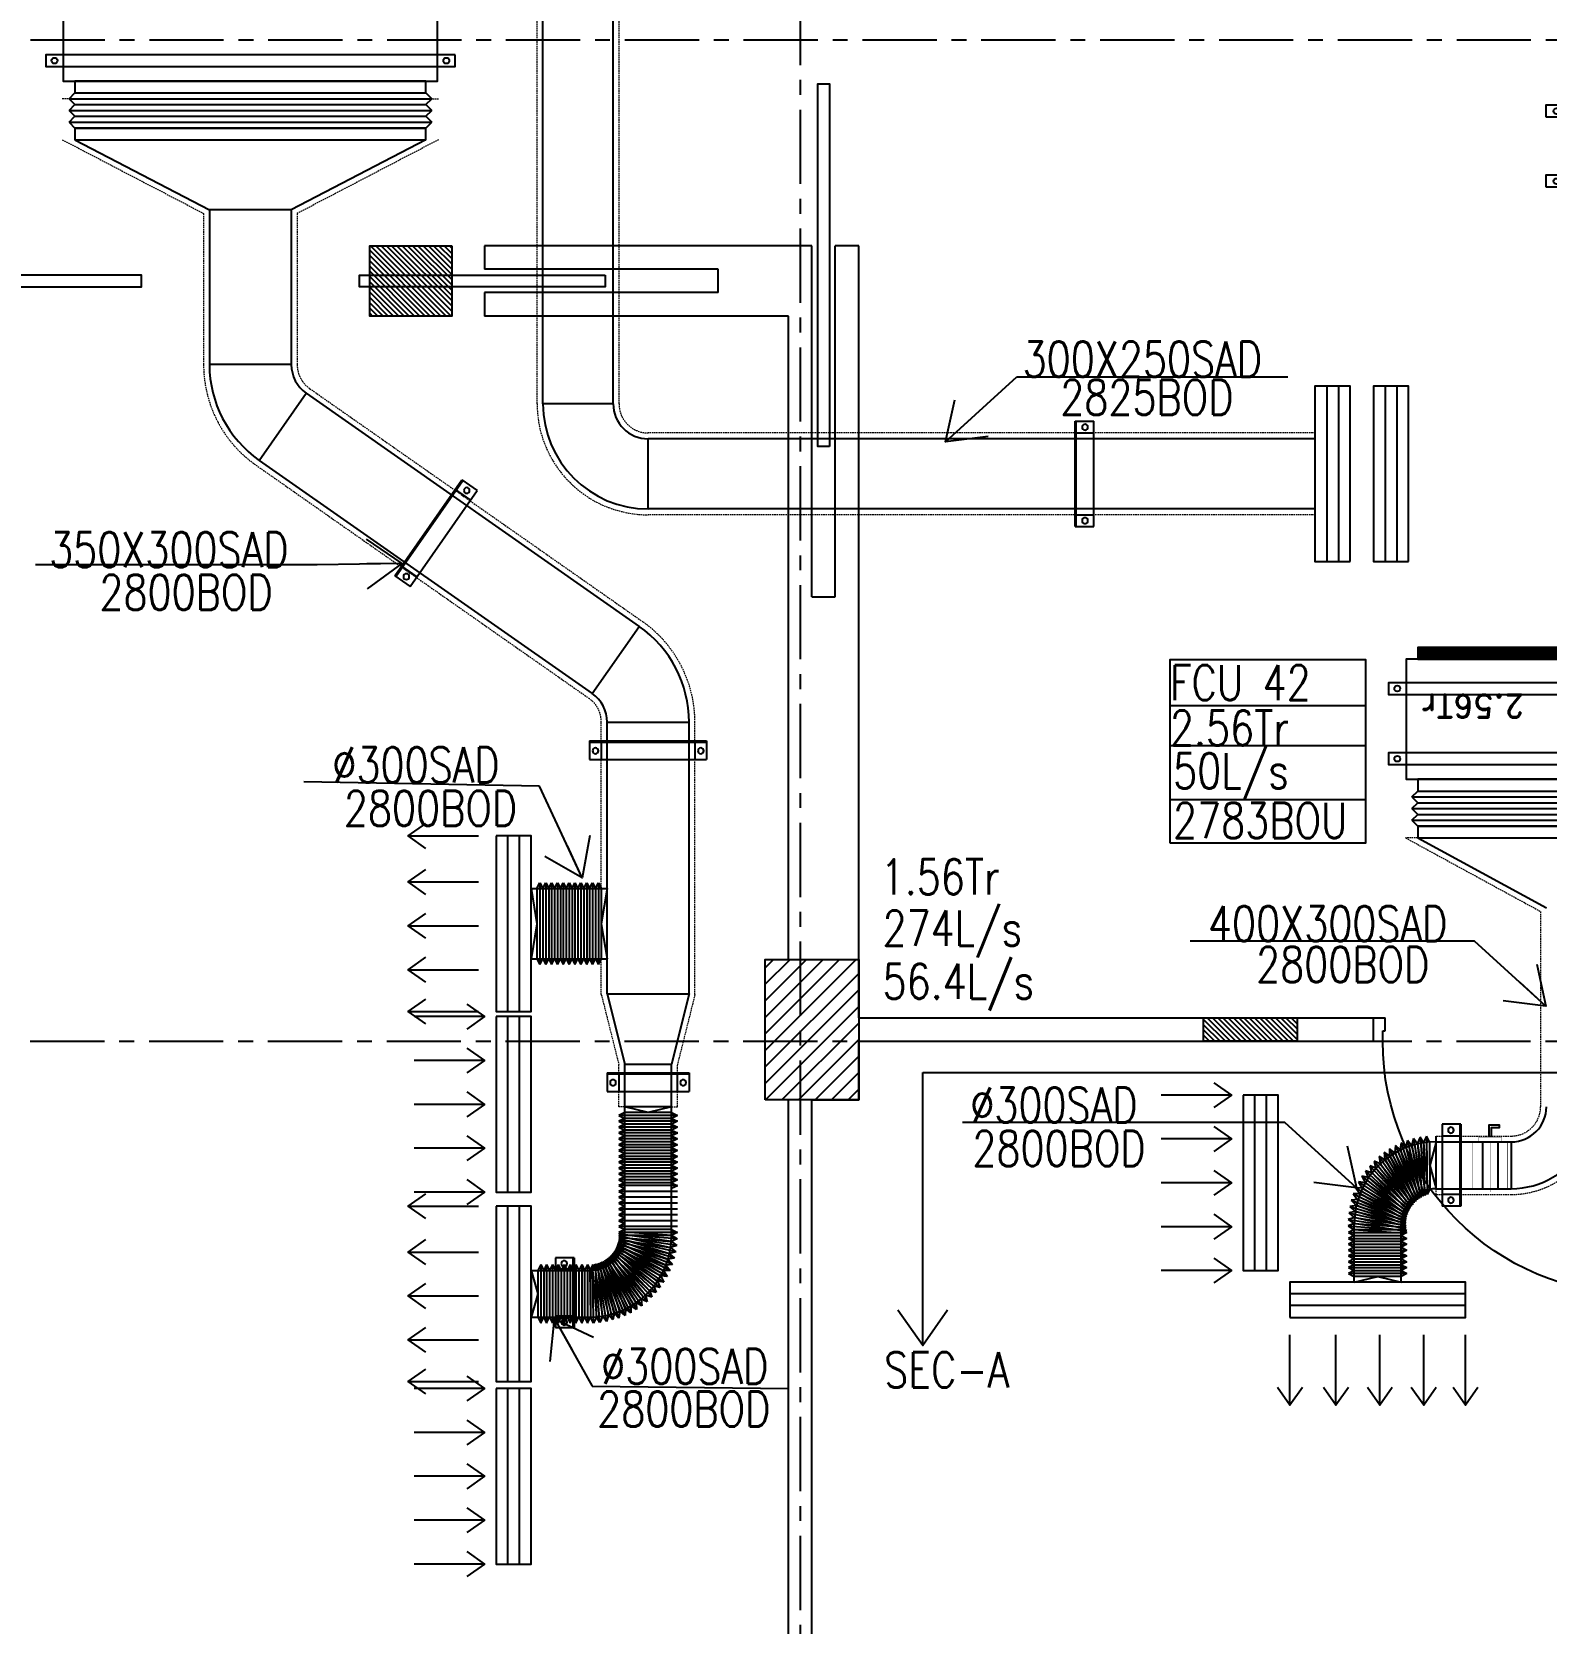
# Model space of a CAD drawing. Header units: millimetres. Extents: x -1288794 to 2153086, y -2701644 to -1428868.
# Drawn here: x 1112836 to 1119309, y -1507456 to -1500654 of the extents above; entities that cross this region are included whole.
import ezdxf

# ---------------------------------------------------------------- set-up
doc = ezdxf.new("R2010")
doc.units = ezdxf.units.MM
doc.header["$LTSCALE"] = 100
doc.linetypes.add('CENTER', pattern=[50.8, 31.75, -6.35, 6.35, -6.35])
doc.linetypes.add('HIDDEN', pattern=[9.525, 6.35, -3.175])
for name, color, linetype in [('A-DOOR', 4, 'Continuous'), ('A-GRID', 253, 'CENTER'), ('A-WALL-FULL', 8, 'Continuous'), ('AC- VD', 5, 'Continuous'), ('AC-HLTEXT', 100, 'Continuous'), ('AC-SAD', 3, 'Continuous'), ('AC-SAD TEXT', 3, 'Continuous'), ('AC-WALL OPENING', 1, 'Continuous'), ('FCU-AC', 160, 'Continuous'), ('L1-E014-C22-VAC (08-08-2010)$0$ETA-AC-DAMPER', 4, 'Continuous'), ('M-HANGER', 30, 'Continuous'), ('RETURN GRILL RIGHT', 1, 'Continuous'), ('S-COL- HACT.', 9, 'Continuous'), ('S-COL.', 8, 'Continuous'), ('SAD RIGHT', 3, 'Continuous'), ('SUPPLY GRILL RIGHT', 3, 'Continuous')]:
    doc.layers.add(name, color=color, linetype=linetype)
doc.layers.add('INSULATION', color=1, linetype='Continuous', lineweight=5)
doc.styles.add('ROMAND', font='romand')
doc.styles.add('ROMANS', font='romans.shx', dxfattribs={"width": 0.8})
doc.styles.add('SIMPLEX', font='simplex.shx', dxfattribs={"width": 0.8})
doc.dimstyles.new('100 of DIM2', dxfattribs={"dimscale": 0, "dimtxt": 200, "dimasz": 150, "dimexe": 75, "dimexo": 200, "dimgap": 75, "dimtad": 1, "dimdec": 0, "dimrnd": 5, "dimzin": 0, "dimdsep": 46, "dimtxsty": 'ROMANS', "dimblk": 'ARCHTICK', "dimcen": 100, "dimclrd": 94, "dimclre": 94, "dimclrt": 2, "dimadec": 0, "dimazin": 0, "dimtfac": 1, "dimtdec": 0, "dimtofl": 0, "dimtmove": 2, "dimatfit": 3, "dimldrblk": 'OPEN90', "dimfxl": 75, "dimtolj": 1, "dimtzin": 0, "dimarcsym": 0})

# ---------------------------------------------------------------- blocks, each defined once
blk = doc.blocks.new('D-120-R1')
for p, q in [((-80, 1180), (-40, 1180)), ((-80, 1180), (-80, 100)), ((-40, 1180), (-40, 55)), ((-1200, 100), (-1160, 100)), ((-1200, 100), (-1200, 0)), ((-1160, 100), (-1160, 55)), ((-80, 100), (0, 100)), ((0, 100), (0, 0)), ((-1160, 55), (-1150, 55)), ((-1150, 55), (-1150, 0)), ((-50, 55), (-40, 55)), ((-50, 55), (-50, 0)), ((-50, 0), (0, 0)), ((-1200, 0), (-1150, 0))]:
    blk.add_line(p, q)
at = {"linetype": 'Continuous'}
blk.add_arc((-80, 100), 1080, 90, 180, dxfattribs=at)
blk = doc.blocks.new('_ArchTick')
at = {"color": 0, "linetype": 'ByBlock', "const_width": 0.15}
blk.add_lwpolyline([(-0.5, -0.5), (0.5, 0.5)], dxfattribs=at)
blk = doc.blocks.new('grill')
at = {"layer": 'SUPPLY GRILL RIGHT'}
for p, q in [((665706.2, -1490216.7), (665656.2, -1490216.7)), ((665656.2, -1490216.7), (665656.2, -1490966.7)), ((665756.2, -1490216.7), (665706.2, -1490216.7)), ((665706.2, -1490216.7), (665706.2, -1490966.7))]:
    blk.add_line(p, q, dxfattribs=at)
blk.add_lwpolyline([(665756.2, -1490966.7), (665756.2, -1490216.7), (665606.2, -1490216.7), (665606.2, -1490966.7)], close=True, dxfattribs=at)
blk = doc.blocks.new('grillreturn')
at = {"layer": 'RETURN GRILL RIGHT'}
for p, q in [((665656.2, -1489443.6), (665656.2, -1490193.6)), ((665706.2, -1489443.6), (665706.2, -1490193.6))]:
    blk.add_line(p, q, dxfattribs=at)
blk.add_lwpolyline([(665756.2, -1490193.6), (665756.2, -1489443.6), (665606.2, -1489443.6), (665606.2, -1490193.6)], close=True, dxfattribs=at)
blk = doc.blocks.new('*U443')
at = {"layer": 'AC-SAD'}
for p, q in [((-25, 200), (-12.5, 225)), ((-12.5, -25), (-12.5, 225)), ((-12.5, 225), (0, 200)), ((-25, 0), (-25, 200)), ((0, 200), (0, 0)), ((-12.5, -25), (0, 0)), ((-25, 0), (-12.5, -25))]:
    blk.add_line(p, q, dxfattribs=at)
blk = doc.blocks.new('*U444')
at = {"layer": 'AC-SAD', "color": 0, "linetype": 'ByBlock', "lineweight": -2, "transparency": 16777216}
for p, rotation in [((981509.8, -1505649.6), 274.2562579066793), ((981508.8, -1505623.6), 269.9999999999932), ((981512.7, -1505675.4), 278.5125158133653), ((981517.5, -1505701), 282.7687737200513), ((981524.2, -1505726.1), 287.0250316267374), ((981532.7, -1505750.7), 291.2812895334234), ((981543, -1505774.5), 295.5375474401093), ((981555.1, -1505797.5), 299.7938053467954), ((981568.8, -1505819.6), 304.0500632534814), ((981584.2, -1505840.6), 308.3063211601674), ((981601.1, -1505860.4), 312.5625790668535), ((981619.3, -1505878.9), 316.8188369735395), ((981638.9, -1505895.9), 321.0750948802255), ((981659.7, -1505911.5), 325.3313527869116), ((981681.7, -1505925.5), 329.5876106935975), ((981704.6, -1505937.8), 333.8438686002835), ((981728.3, -1505948.4), 338.1001265069696), ((981752.8, -1505957.2), 342.3563844136556), ((981777.8, -1505964.1), 346.6126423203416), ((981803.3, -1505969.2), 350.8689002270277), ((981829.1, -1505972.4), 355.1251581337137), ((981855.1, -1505973.6), 359.3814160403996)]:
    blk.add_blockref('*U443', p, dxfattribs=dict(at, rotation=rotation))
blk = doc.blocks.new('*U447')
at = {"layer": 'AC-SAD'}
for p, q in [((-37.5, 25), (-50, 0)), ((-50, 0), (-50, -200)), ((-37.5, 25), (-37.5, -225)), ((-25, 0), (-37.5, 25)), ((-25, 0), (-25, -200)), ((-37.5, -225), (-50, -200)), ((-25, -200), (-37.5, -225))]:
    blk.add_line(p, q, dxfattribs=at)
blk = doc.blocks.new('*U448')
at = {"layer": 'AC-SAD', "color": 0, "linetype": 'ByBlock', "lineweight": -2, "transparency": 16777216}
for p, rotation in [((1118733.2, -1505415.4), 17.64361558633613), ((1118758.2, -1505408.4), 13.3873576796501), ((1118783.7, -1505403.3), 9.131099772963928), ((1118809.5, -1505400.2), 4.874841866277787), ((1118835.5, -1505398.9), 0.6185839595921349), ((1118619.3, -1505476.6), 38.92490511976671), ((1118640.1, -1505461), 34.66864721308058), ((1118662.1, -1505447), 30.41238930639446), ((1118684.9, -1505434.7), 26.15613139970834), ((1118708.7, -1505424.1), 21.89987349302223), ((1118564.6, -1505531.9), 51.69367883982531), ((1118581.4, -1505512.1), 47.43742093313911), ((1118599.7, -1505493.7), 43.18116302645291), ((1118523.4, -1505598), 64.46245255988349), ((1118535.5, -1505575), 60.20619465319755), ((1118549.2, -1505552.9), 55.94993674651143), ((1118504.6, -1505646.4), 72.97496837325563), ((1118513.1, -1505621.9), 68.71871046656952), ((1118493.1, -1505697.1), 81.48748418662777), ((1118490.2, -1505722.9), 85.74374209331388), ((1118497.9, -1505671.5), 77.23122627994165), ((1118489.2, -1505748.9), 90)]:
    blk.add_blockref('*U447', p, dxfattribs=dict(at, rotation=rotation))
blk = doc.blocks.new('*U368')
at = {"layer": 'L1-E014-C22-VAC (08-08-2010)$0$ETA-AC-DAMPER', "color": 5}
for p, q in [((-33, 0), (-33, 200)), ((33, 0), (33, 200))]:
    blk.add_line(p, q, dxfattribs=at)
for points, const_width in [([(0, 0), (0, 214)], 1.5), ([(-90.8, 200), (90.8, 200)], 1.82), ([(-90.8, 0), (90.8, 0)], 1.82), ([(-47.8, 0), (-47.8, -20.2), (48.2, -20.2), (48.2, 0)], 1.5)]:
    blk.add_lwpolyline(points, dxfattribs=dict(at, const_width=const_width))
at = {"layer": 'L1-E014-C22-VAC (08-08-2010)$0$ETA-AC-DAMPER', "color": 5, "const_width": 1.82}
blk.add_lwpolyline([(75, 200), (75, 0), (-75, 0), (-75, 200)], close=True, dxfattribs=at)
at = {"layer": 'L1-E014-C22-VAC (08-08-2010)$0$ETA-AC-DAMPER', "color": 5}
blk.add_lwpolyline([(5.7, -20.2), (5.7, -61.7), (40.1, -61.7), (40.1, -71.6), (-5.7, -71.6), (-5.7, -20.2)], dxfattribs=at)
blk = doc.blocks.new('fcu-1    1.5 tr')
h = blk.add_hatch()
h.set_pattern_fill('NET', color=3)
h.paths.add_polyline_path([(78733.2, -1589178.7), (77733.2, -1589178.7), (77733.2, -1589228.7), (78733.2, -1589228.7)])
at = {"color": 3}
blk.add_lwpolyline([(77733.2, -1589228.7), (78733.2, -1589228.7), (78733.2, -1589178.7), (77733.2, -1589178.7)], close=True, dxfattribs=at)
at = {"layer": 'FCU-AC', "color": 1}
for p, q in [((78733.2, -1588415.7), (77733.2, -1588415.7)), ((77733.2, -1588415.7), (77733.2, -1588465.7)), ((78733.2, -1588465.7), (78733.2, -1588415.7)), ((77733.2, -1588465.7), (78733.2, -1588465.7)), ((78733.2, -1588615.7), (77733.2, -1588615.7)), ((77733.2, -1588615.7), (77733.2, -1588665.7)), ((77733.2, -1588665.7), (78733.2, -1588665.7)), ((78733.2, -1588665.7), (78733.2, -1588615.7))]:
    blk.add_line(p, q, dxfattribs=at)
at = {"layer": 'FCU-AC', "color": 5}
for p, q in [((77733.2, -1588465.7), (77708.2, -1588490.7)), ((78758.2, -1588490.7), (77708.2, -1588490.7)), ((77733.2, -1588515.7), (77708.2, -1588490.7)), ((77733.2, -1588515.7), (77708.2, -1588540.7)), ((78733.2, -1588515.7), (77733.2, -1588515.7)), ((78758.2, -1588490.7), (78733.2, -1588465.7)), ((78758.2, -1588490.7), (78733.2, -1588515.7)), ((78758.2, -1588540.7), (78733.2, -1588515.7)), ((78758.2, -1588540.7), (77708.2, -1588540.7)), ((77733.2, -1588565.7), (77708.2, -1588540.7)), ((77733.2, -1588565.7), (77708.2, -1588590.7)), ((78758.2, -1588590.7), (77708.2, -1588590.7)), ((77733.2, -1588615.7), (77708.2, -1588590.7)), ((78733.2, -1588565.7), (77733.2, -1588565.7)), ((78758.2, -1588540.7), (78733.2, -1588565.7)), ((78758.2, -1588590.7), (78733.2, -1588565.7)), ((78758.2, -1588590.7), (78733.2, -1588615.7))]:
    blk.add_line(p, q, dxfattribs=at)
at = {"layer": 'FCU-AC'}
for p, q in [((78733.2, -1588465.7), (77733.2, -1588465.7)), ((78788.2, -1588665.7), (77678.2, -1588665.7)), ((77678.2, -1588665.7), (77678.2, -1589178.7)), ((78788.2, -1589178.7), (78788.2, -1588665.7)), ((77678.2, -1589178.7), (78788.2, -1589178.7))]:
    blk.add_line(p, q, dxfattribs=at)
at = {"layer": 'FCU-AC', "color": 2}
for p, q in [((78733.2, -1588515.7), (77733.2, -1588515.7)), ((78733.2, -1588565.7), (77733.2, -1588565.7))]:
    blk.add_line(p, q, dxfattribs=at)
at = {"layer": 'FCU-AC', "color": 6}
for points in [[(77583.2, -1588778.7), (78883.2, -1588778.7), (78883.2, -1588728.7), (77583.2, -1588728.7)], [(77583.2, -1589078.7), (78883.2, -1589078.7), (78883.2, -1589028.7), (77583.2, -1589028.7)]]:
    blk.add_lwpolyline(points, close=True, dxfattribs=at)
for centre in [(77629.1, -1588754.6), (78837.3, -1588754.6), (77629.1, -1589054.6), (78837.3, -1589054.6)]:
    blk.add_circle(centre, 12.5, dxfattribs=at)
blk = doc.blocks.new('fcu 2.5 tr')
h = blk.add_hatch()
h.set_pattern_fill('NET', color=3)
h.paths.add_polyline_path([(83171.5, -1587743.1), (81671.5, -1587743.1), (81671.5, -1587793.1), (83171.5, -1587793.1)])
at = {"layer": 'FCU-AC'}
for p, q in [((81671.5, -1587030.1), (81646.5, -1587055.1)), ((83171.5, -1587030.1), (81671.5, -1587030.1)), ((83196.5, -1587055.1), (83171.5, -1587030.1)), ((83196.5, -1587055.1), (81646.5, -1587055.1)), ((81671.5, -1587080.1), (81646.5, -1587055.1)), ((81671.5, -1587080.1), (81646.5, -1587105.1)), ((83196.5, -1587105.1), (81646.5, -1587105.1)), ((81671.5, -1587130.1), (81646.5, -1587105.1)), ((83171.5, -1587080.1), (81671.5, -1587080.1)), ((83171.5, -1587080.1), (81671.5, -1587080.1)), ((83196.5, -1587055.1), (83171.5, -1587080.1)), ((83196.5, -1587105.1), (83171.5, -1587080.1)), ((83196.5, -1587105.1), (83171.5, -1587130.1)), ((81671.5, -1587130.1), (81646.5, -1587155.1)), ((83196.5, -1587155.1), (81646.5, -1587155.1)), ((81671.5, -1587180.1), (81646.5, -1587155.1)), ((83171.5, -1587130.1), (81671.5, -1587130.1)), ((83171.5, -1587130.1), (81671.5, -1587130.1)), ((83196.5, -1587155.1), (83171.5, -1587130.1)), ((83196.5, -1587155.1), (83171.5, -1587180.1))]:
    blk.add_line(p, q, dxfattribs=at)
at = {"layer": 'FCU-AC', "color": 1}
for p, q in [((83171.5, -1586980.1), (81671.5, -1586980.1)), ((81671.5, -1586980.1), (81671.5, -1587030.1)), ((81671.5, -1587030.1), (83171.5, -1587030.1)), ((83171.5, -1587030.1), (83171.5, -1586980.1)), ((83171.5, -1587180.1), (81671.5, -1587180.1)), ((81671.5, -1587180.1), (81671.5, -1587230.1)), ((81671.5, -1587230.1), (83171.5, -1587230.1)), ((83171.5, -1587230.1), (83171.5, -1587180.1))]:
    blk.add_line(p, q, dxfattribs=at)
at = {"layer": 'FCU-AC'}
blk.add_lwpolyline([(81621.5, -1587743.1), (83221.5, -1587743.1), (83221.5, -1587230.1), (81621.5, -1587230.1)], close=True, dxfattribs=at)
at = {"layer": 'FCU-AC', "color": 6}
for points in [[(81546.5, -1587343.1), (83296.5, -1587343.1), (83296.5, -1587293.1), (81546.5, -1587293.1)], [(81546.5, -1587643.1), (83296.5, -1587643.1), (83296.5, -1587593.1), (81546.5, -1587593.1)]]:
    blk.add_lwpolyline(points, close=True, dxfattribs=at)
at = {"layer": 'FCU-AC', "color": 3}
blk.add_lwpolyline([(81671.5, -1587793.1), (83171.5, -1587793.1), (83171.5, -1587743.1), (81671.5, -1587743.1)], close=True, dxfattribs=at)
at = {"layer": 'FCU-AC', "color": 6}
for centre in [(81584, -1587318.1), (83259, -1587318.1), (81584, -1587618.1), (83259, -1587618.1)]:
    blk.add_circle(centre, 12.5, dxfattribs=at)
blk = doc.blocks.new('*U435')
at = {"linetype": 'Continuous'}
for p, q in [((-37.5, -182.2), (-37.5, 267.8)), ((42.5, 267.8), (-37.5, 267.8)), ((42.5, 217.8), (-37.5, 217.8)), ((37.5, -182.2), (37.5, 267.8)), ((42.5, -182.2), (42.5, 267.8)), ((42.5, -132.2), (-37.5, -132.2)), ((42.5, -182.2), (-37.5, -182.2))]:
    blk.add_line(p, q, dxfattribs=at)
for centre in [(0, 242.8), (0, -157.2)]:
    blk.add_circle(centre, 12.5, dxfattribs=at)
blk = doc.blocks.new('*U430')
at = {"linetype": 'Continuous'}
for p, q in [((-37.5, -226.1), (-37.5, 273.9)), ((42.5, 273.9), (-37.5, 273.9)), ((37.5, -226.1), (37.5, 273.9)), ((42.5, -226.1), (42.5, 273.9)), ((42.5, 223.9), (-37.5, 223.9)), ((42.5, -176.1), (-37.5, -176.1)), ((42.5, -226.1), (-37.5, -226.1))]:
    blk.add_line(p, q, dxfattribs=at)
for centre in [(0, 248.9), (0, -201.1)]:
    blk.add_circle(centre, 12.5, dxfattribs=at)
blk = doc.blocks.new('*U431')
at = {"linetype": 'Continuous'}
for p, q in [((-37.5, -222.9), (-37.5, 277.1)), ((42.5, 277.1), (-37.5, 277.1)), ((37.5, -222.9), (37.5, 277.1)), ((42.5, -222.9), (42.5, 277.1)), ((42.5, 227.1), (-37.5, 227.1)), ((42.5, -172.9), (-37.5, -172.9)), ((42.5, -222.9), (-37.5, -222.9))]:
    blk.add_line(p, q, dxfattribs=at)
for centre in [(0, 252.1), (0, -197.9)]:
    blk.add_circle(centre, 12.5, dxfattribs=at)
blk = doc.blocks.new('*U432')
at = {"linetype": 'Continuous'}
for p, q in [((-37.5, -144.4), (-37.5, 205.6)), ((42.5, 205.6), (-37.5, 205.6)), ((37.5, -144.4), (37.5, 205.6)), ((42.5, -144.4), (42.5, 205.6)), ((42.5, 155.6), (-37.5, 155.6)), ((42.5, -94.4), (-37.5, -94.4)), ((42.5, -144.4), (-37.5, -144.4))]:
    blk.add_line(p, q, dxfattribs=at)
for centre in [(0, 180.6), (0, -119.4)]:
    blk.add_circle(centre, 12.5, dxfattribs=at)
blk = doc.blocks.new('*U433')
at = {"linetype": 'Continuous'}
for p, q in [((-37.5, -125.7), (-37.5, 174.3)), ((42.5, 174.3), (-37.5, 174.3)), ((37.5, -125.7), (37.5, 174.3)), ((42.5, -125.7), (42.5, 174.3)), ((42.5, 124.3), (-37.5, 124.3)), ((42.5, -75.7), (-37.5, -75.7)), ((42.5, -125.7), (-37.5, -125.7))]:
    blk.add_line(p, q, dxfattribs=at)
for centre in [(0, 149.3), (0, -100.7)]:
    blk.add_circle(centre, 12.5, dxfattribs=at)
blk = doc.blocks.new('*U434')
at = {"linetype": 'Continuous'}
for p, q in [((-37.5, -150.3), (-37.5, 199.3)), ((42.5, 199.3), (-37.5, 199.3)), ((42.5, 149.3), (-37.5, 149.3)), ((37.5, -150.3), (37.5, 199.3)), ((42.5, -150.3), (42.5, 199.3)), ((42.5, -100.3), (-37.5, -100.3)), ((42.5, -150.3), (-37.5, -150.3))]:
    blk.add_line(p, q, dxfattribs=at)
for centre in [(0, 174.3), (0, -125.3)]:
    blk.add_circle(centre, 12.5, dxfattribs=at)
blk = doc.blocks.new('SUPPLY GRILL RIGHT')
at = {"layer": 'SUPPLY GRILL RIGHT'}
for p, q in [((375, 25), (-375, 25)), ((375, -25), (375, 25)), ((375, -25), (-375, -25)), ((375, -75), (375, -25))]:
    blk.add_line(p, q, dxfattribs=at)
blk.add_lwpolyline([(-375, -75), (375, -75), (375, 75), (-375, 75)], close=True, dxfattribs=at)
for points in [[(-375, -450), (-375, -150)], [(-178.5, -450), (-178.5, -150)], [(9, -450), (9, -150)], [(196.5, -450), (196.5, -150)], [(375, -450), (375, -150)]]:
    blk.add_leader(points, dimstyle='100 of DIM2', override={"dimscale": 1, "dimasz": 75, "dimtad": 0, "dimclrd": 0, "dimfxl": 0.2}, dxfattribs=at)
blk = doc.blocks.new('RETURN GRILL RIGHT')
at = {"layer": 'RETURN GRILL RIGHT'}
for p, q in [((375, 25), (-375, 25)), ((375, -25), (-375, -25))]:
    blk.add_line(p, q, dxfattribs=at)
blk.add_lwpolyline([(-375, -75), (375, -75), (375, 75), (-375, 75)], close=True, dxfattribs=at)
for points in [[(-375, -125), (-375, -425)], [(-187.5, -125), (-187.5, -425)], [(0, -125), (0, -425)], [(187.5, -125), (187.5, -425)], [(375, -125), (375, -425)]]:
    blk.add_leader(points, dimstyle='100 of DIM2', override={"dimscale": 1, "dimasz": 75, "dimtad": 0, "dimclrd": 0, "dimfxl": 0.2}, dxfattribs=at)

msp = doc.modelspace()

# ---------------------------------------------------------------- hatches: boundary and pattern name
at = {"layer": 'AC-WALL OPENING', "linetype": 'ByBlock'}
h = msp.add_hatch(dxfattribs=at)
h.set_pattern_fill('ANSI31', color=256, scale=5, angle=-90, style=0)
h.set_pattern_definition([(315, (2706250.993, -1439753.635), (11.22532015, 11.22532015), [])])
h.paths.add_polyline_path([(1114281, -1501568.6), (1114281, -1501868.6), (1114631, -1501868.6), (1114631, -1501568.6)])
h = msp.add_hatch(dxfattribs=at)
h.set_pattern_fill('ANSI31', color=256, scale=5, angle=-90, style=0)
h.set_pattern_definition([(315, (2709544.742, -1442928.635), (11.22532015, 11.22532015), [])])
h.paths.add_polyline_path([(1117844.7, -1504868.6), (1117844.7, -1504968.6), (1118244.7, -1504968.6), (1118244.7, -1504868.6)])
at = {"layer": 'S-COL- HACT.', "linetype": 'Continuous', "ltscale": 3}
h = msp.add_hatch(dxfattribs=at)
h.set_pattern_fill('ANSI31', color=256, scale=400, style=0)
h.set_pattern_definition([(45, (2220225.743, -1109556.65), (-35.355339, 35.355339), [])])
h.paths.add_polyline_path([(1115970.6, -1505218.6), (1115970.6, -1504618.6), (1116370.6, -1504618.6), (1116370.6, -1505218.6)])

# ---------------------------------------------------------------- linework, layer by layer
at = {"layer": 'A-DOOR', "ltscale": 3}
for points in [[(1116245.6, -1502426.2), (1116195.6, -1502426.2), (1116195.6, -1500876.2), (1116245.6, -1500876.2), (1116245.6, -1502426.2)], [(1112254.6, -1501693.6), (1112254.6, -1501743.6), (1113304.6, -1501743.6), (1113304.6, -1501693.6), (1112254.6, -1501693.6)], [(1115286.6, -1501693.6), (1115286.6, -1501743.6), (1114236.6, -1501743.6), (1114236.6, -1501693.6), (1115286.6, -1501693.6)]]:
    msp.add_lwpolyline(points, dxfattribs=at)
at = {"layer": 'A-GRID', "ltscale": 0.1}
for p, q in [((1116120.6, -1466442.6), (1116120.6, -1514577)), ((1086414.8, -1500687.6), (1129954.4, -1500687.6)), ((1086413.3, -1504968.6), (1129952.9, -1504968.6))]:
    msp.add_line(p, q, dxfattribs=at)
at = {"layer": 'A-WALL-FULL', "ltscale": 3}
for p, q in [((1116070.6, -1501568.6), (1114770.6, -1501568.6)), ((1114770.6, -1501568.6), (1114770.6, -1501668.6)), ((1116170.6, -1501568.6), (1116070.6, -1501568.6)), ((1116170.6, -1503068.6), (1116170.6, -1501568.6)), ((1116270.6, -1503068.6), (1116270.6, -1501568.6)), ((1116370.6, -1501568.6), (1116270.6, -1501568.6)), ((1116370.6, -1504868.6), (1116370.6, -1501568.6)), ((1115770.6, -1501668.6), (1114770.6, -1501668.6)), ((1115770.6, -1501768.6), (1115770.6, -1501668.6)), ((1115770.6, -1501768.6), (1114770.6, -1501768.6)), ((1114770.6, -1501768.6), (1114770.6, -1501868.6)), ((1116070.6, -1501868.6), (1114770.6, -1501868.6)), ((1116070.6, -1504618.6), (1116070.6, -1501868.6)), ((1116170.6, -1503068.6), (1116270.6, -1503068.6)), ((1116370.6, -1504868.6), (1118570.6, -1504868.6)), ((1118570.6, -1504968.6), (1118570.6, -1504868.6)), ((1116370.6, -1504968.6), (1118570.6, -1504968.6)), ((1116070.6, -1508768.6), (1116070.6, -1505218.6)), ((1116170.6, -1508768.6), (1116170.6, -1505218.6))]:
    msp.add_line(p, q, dxfattribs=at)
at = {"layer": 'A-WALL-FULL', "linetype": 'Continuous', "ltscale": 3}
for p, q in [((1115970.6, -1505218.6), (1115970.6, -1504618.6)), ((1115970.6, -1504618.6), (1116070.6, -1504618.6)), ((1116370.6, -1505218.6), (1116370.6, -1504968.6)), ((1116070.6, -1505218.6), (1115970.6, -1505218.6)), ((1116170.6, -1505218.6), (1116370.6, -1505218.6))]:
    msp.add_line(p, q, dxfattribs=at)
at = {"layer": 'AC-SAD'}
for p, q in [((1115321.2, -1502243.4), (1115321.2, -1498708.4)), ((1115021.2, -1502243.4), (1115021.2, -1498858.4)), ((1113020.6, -1501115), (1113595.6, -1501415)), ((1113020.6, -1501115), (1114520.6, -1501115)), ((1114520.6, -1501115), (1113945.6, -1501415)), ((1113595.6, -1501415), (1113595.6, -1502076)), ((1113945.6, -1501415), (1113595.6, -1501415)), ((1113945.6, -1501415), (1113945.6, -1502076)), ((1113945.6, -1502076), (1113595.6, -1502076)), ((1113808.8, -1502485.5), (1114009.5, -1502198.8)), ((1114009.5, -1502198.8), (1115432.3, -1503195.1)), ((1115321.2, -1502243.4), (1115021.2, -1502243.4)), ((1118321.2, -1502393.4), (1115471.2, -1502393.4)), ((1115471.2, -1502693.4), (1115471.2, -1502393.4)), ((1113808.8, -1502485.5), (1115231.6, -1503481.8)), ((1118321.2, -1502693.4), (1115471.2, -1502693.4)), ((1115231.6, -1503481.8), (1115432.3, -1503195.1)), ((1115295.6, -1504766.3), (1115295.6, -1503604.7)), ((1115295.6, -1503604.7), (1115645.6, -1503604.7)), ((1115645.6, -1504766.3), (1115645.6, -1503604.7)), ((1118760.2, -1504099.1), (1120260.2, -1504099.1)), ((1118760.2, -1504099.1), (1119310.2, -1504399.1)), ((1114970.6, -1504316.3), (1115295.6, -1504316.3)), ((1114970.6, -1504316.3), (1114995.6, -1504466.3)), ((1114995.6, -1504316.3), (1115008.1, -1504291.3)), ((1114995.6, -1504316.3), (1114995.6, -1504616.3)), ((1115008.1, -1504291.3), (1115008.1, -1504641.3)), ((1115008.1, -1504291.3), (1115020.6, -1504316.3)), ((1115020.6, -1504316.3), (1115033.1, -1504291.3)), ((1115020.6, -1504316.3), (1115020.6, -1504616.3)), ((1115033.1, -1504291.3), (1115033.1, -1504641.3)), ((1115033.1, -1504291.3), (1115045.6, -1504316.3)), ((1115045.6, -1504316.3), (1115058.1, -1504291.3)), ((1115045.6, -1504316.3), (1115045.6, -1504616.3)), ((1115058.1, -1504291.3), (1115058.1, -1504641.3)), ((1115058.1, -1504291.3), (1115070.6, -1504316.3)), ((1115070.6, -1504316.3), (1115083.1, -1504291.3)), ((1115070.6, -1504316.3), (1115070.6, -1504616.3)), ((1115083.1, -1504291.3), (1115083.1, -1504641.3)), ((1115083.1, -1504291.3), (1115095.6, -1504316.3)), ((1115095.6, -1504316.3), (1115108.1, -1504291.3)), ((1115095.6, -1504316.3), (1115095.6, -1504616.3)), ((1115108.1, -1504291.3), (1115108.1, -1504641.3)), ((1115108.1, -1504291.3), (1115120.6, -1504316.3)), ((1115120.6, -1504316.3), (1115133.1, -1504291.3)), ((1115120.6, -1504316.3), (1115120.6, -1504616.3)), ((1115133.1, -1504291.3), (1115133.1, -1504641.3)), ((1115133.1, -1504291.3), (1115145.6, -1504316.3)), ((1115145.6, -1504316.3), (1115158.1, -1504291.3)), ((1115145.6, -1504316.3), (1115145.6, -1504616.3)), ((1115158.1, -1504291.3), (1115158.1, -1504641.3)), ((1115158.1, -1504291.3), (1115170.6, -1504316.3)), ((1115170.6, -1504316.3), (1115183.1, -1504291.3)), ((1115170.6, -1504316.3), (1115170.6, -1504616.3)), ((1115183.1, -1504291.3), (1115183.1, -1504641.3)), ((1115183.1, -1504291.3), (1115195.6, -1504316.3)), ((1115195.6, -1504316.3), (1115208.1, -1504291.3)), ((1115195.6, -1504316.3), (1115195.6, -1504616.3)), ((1115208.1, -1504291.3), (1115208.1, -1504641.3)), ((1115208.1, -1504291.3), (1115220.6, -1504316.3)), ((1115220.6, -1504316.3), (1115233.1, -1504291.3)), ((1115220.6, -1504316.3), (1115220.6, -1504616.3)), ((1115233.1, -1504291.3), (1115233.1, -1504641.3)), ((1115233.1, -1504291.3), (1115245.6, -1504316.3)), ((1115245.6, -1504316.3), (1115258.1, -1504291.3)), ((1115245.6, -1504316.3), (1115245.6, -1504616.3)), ((1115258.1, -1504291.3), (1115258.1, -1504641.3)), ((1115258.1, -1504291.3), (1115270.6, -1504316.3)), ((1115295.6, -1504316.3), (1115270.6, -1504466.3)), ((1115270.6, -1504316.3), (1115270.6, -1504616.3)), ((1114995.6, -1504466.3), (1114970.6, -1504616.3)), ((1115270.6, -1504466.3), (1115295.6, -1504616.3)), ((1114970.6, -1504616.3), (1115295.6, -1504616.3)), ((1114995.6, -1504616.3), (1115008.1, -1504641.3)), ((1115008.1, -1504641.3), (1115020.6, -1504616.3)), ((1115020.6, -1504616.3), (1115033.1, -1504641.3)), ((1115033.1, -1504641.3), (1115045.6, -1504616.3)), ((1115045.6, -1504616.3), (1115058.1, -1504641.3)), ((1115058.1, -1504641.3), (1115070.6, -1504616.3)), ((1115070.6, -1504616.3), (1115083.1, -1504641.3)), ((1115083.1, -1504641.3), (1115095.6, -1504616.3)), ((1115095.6, -1504616.3), (1115108.1, -1504641.3)), ((1115108.1, -1504641.3), (1115120.6, -1504616.3)), ((1115120.6, -1504616.3), (1115133.1, -1504641.3)), ((1115133.1, -1504641.3), (1115145.6, -1504616.3)), ((1115145.6, -1504616.3), (1115158.1, -1504641.3)), ((1115158.1, -1504641.3), (1115170.6, -1504616.3)), ((1115170.6, -1504616.3), (1115183.1, -1504641.3)), ((1115183.1, -1504641.3), (1115195.6, -1504616.3)), ((1115195.6, -1504616.3), (1115208.1, -1504641.3)), ((1115208.1, -1504641.3), (1115220.6, -1504616.3)), ((1115220.6, -1504616.3), (1115233.1, -1504641.3)), ((1115233.1, -1504641.3), (1115245.6, -1504616.3)), ((1115245.6, -1504616.3), (1115258.1, -1504641.3)), ((1115258.1, -1504641.3), (1115270.6, -1504616.3)), ((1115295.6, -1504766.3), (1115645.6, -1504766.3)), ((1115295.6, -1504766.3), (1115370.6, -1505066.3)), ((1115645.6, -1504766.3), (1115570.6, -1505066.3)), ((1115370.6, -1505798.4), (1115370.6, -1505066.3)), ((1115370.6, -1505066.3), (1115570.6, -1505066.3)), ((1115570.6, -1505810.1), (1115570.6, -1505066.3)), ((1116644.4, -1505101.8), (1123352.4, -1505101.8)), ((1115570.6, -1505248.4), (1115370.6, -1505248.4)), ((1115470.6, -1505273.4), (1115370.6, -1505248.4)), ((1115570.6, -1505248.4), (1115470.6, -1505273.4)), ((1115370.6, -1505273.4), (1115345.6, -1505285.9)), ((1115595.6, -1505285.9), (1115345.6, -1505285.9)), ((1115345.6, -1505285.9), (1115370.6, -1505298.4)), ((1115370.6, -1505298.4), (1115345.6, -1505310.9)), ((1115595.6, -1505310.9), (1115345.6, -1505310.9)), ((1115345.6, -1505310.9), (1115370.6, -1505323.4)), ((1115370.6, -1505323.4), (1115345.6, -1505335.9)), ((1115595.6, -1505335.9), (1115345.6, -1505335.9)), ((1115345.6, -1505335.9), (1115370.6, -1505348.4)), ((1115570.6, -1505273.4), (1115370.6, -1505273.4)), ((1115570.6, -1505298.4), (1115370.6, -1505298.4)), ((1115570.6, -1505323.4), (1115370.6, -1505323.4)), ((1115570.6, -1505273.4), (1115595.6, -1505285.9)), ((1115595.6, -1505285.9), (1115570.6, -1505298.4)), ((1115570.6, -1505298.4), (1115595.6, -1505310.9)), ((1115595.6, -1505310.9), (1115570.6, -1505323.4)), ((1115570.6, -1505323.4), (1115595.6, -1505335.9)), ((1115595.6, -1505335.9), (1115570.6, -1505348.4)), ((1115370.6, -1505348.4), (1115345.6, -1505360.9)), ((1115595.6, -1505360.9), (1115345.6, -1505360.9)), ((1115345.6, -1505360.9), (1115370.6, -1505373.4)), ((1115370.6, -1505373.4), (1115345.6, -1505385.9)), ((1115595.6, -1505385.9), (1115345.6, -1505385.9)), ((1115345.6, -1505385.9), (1115370.6, -1505398.4)), ((1115370.6, -1505398.4), (1115345.6, -1505410.9)), ((1115570.6, -1505348.4), (1115370.6, -1505348.4)), ((1115570.6, -1505348.6), (1115370.6, -1505348.6)), ((1115570.6, -1505373.4), (1115370.6, -1505373.4)), ((1115570.6, -1505373.6), (1115370.6, -1505373.6)), ((1115570.6, -1505398.4), (1115370.6, -1505398.4)), ((1115570.6, -1505398.6), (1115370.6, -1505398.6)), ((1115570.6, -1505348.4), (1115595.6, -1505360.9)), ((1115570.6, -1505348.6), (1115595.6, -1505361.1)), ((1115595.6, -1505360.9), (1115570.6, -1505373.4)), ((1115595.6, -1505361.1), (1115570.6, -1505373.6)), ((1115570.6, -1505373.4), (1115595.6, -1505385.9)), ((1115570.6, -1505373.6), (1115595.6, -1505386.1)), ((1115595.6, -1505385.9), (1115570.6, -1505398.4)), ((1115595.6, -1505386.1), (1115570.6, -1505398.6)), ((1115570.6, -1505398.4), (1115595.6, -1505410.9)), ((1115570.6, -1505398.6), (1115595.6, -1505411.1)), ((1118839.2, -1505398.9), (1118811.5, -1505499.2)), ((1118839.2, -1505598.9), (1118839.2, -1505373.9)), ((1118839.2, -1505398.9), (1119160.2, -1505398.9)), ((1119160.2, -1505398.9), (1119160.2, -1505598.9)), ((1115595.6, -1505410.9), (1115345.6, -1505410.9)), ((1115345.6, -1505410.9), (1115370.6, -1505423.4)), ((1115370.6, -1505423.4), (1115345.6, -1505435.9)), ((1115595.6, -1505435.9), (1115345.6, -1505435.9)), ((1115345.6, -1505435.9), (1115370.6, -1505448.4)), ((1115370.6, -1505448.4), (1115345.6, -1505460.9)), ((1115595.6, -1505460.9), (1115345.6, -1505460.9)), ((1115345.6, -1505460.9), (1115370.6, -1505473.4)), ((1115370.6, -1505473.4), (1115345.6, -1505485.9)), ((1115570.6, -1505423.4), (1115370.6, -1505423.4)), ((1115570.6, -1505423.6), (1115370.6, -1505423.6)), ((1115570.6, -1505448.4), (1115370.6, -1505448.4)), ((1115570.6, -1505448.6), (1115370.6, -1505448.6)), ((1115570.6, -1505473.4), (1115370.6, -1505473.4)), ((1115570.6, -1505473.6), (1115370.6, -1505473.6)), ((1115595.6, -1505410.9), (1115570.6, -1505423.4)), ((1115595.6, -1505411.1), (1115570.6, -1505423.6)), ((1115570.6, -1505423.4), (1115595.6, -1505435.9)), ((1115570.6, -1505423.6), (1115595.6, -1505436.1)), ((1115595.6, -1505435.9), (1115570.6, -1505448.4)), ((1115595.6, -1505436.1), (1115570.6, -1505448.6)), ((1115570.6, -1505448.4), (1115595.6, -1505460.9)), ((1115570.6, -1505448.6), (1115595.6, -1505461.1)), ((1115595.6, -1505460.9), (1115570.6, -1505473.4)), ((1115595.6, -1505461.1), (1115570.6, -1505473.6)), ((1115570.6, -1505473.4), (1115595.6, -1505485.9)), ((1115570.6, -1505473.6), (1115595.6, -1505486.1)), ((1115595.6, -1505485.9), (1115345.6, -1505485.9)), ((1115345.6, -1505485.9), (1115370.6, -1505498.4)), ((1115370.6, -1505498.4), (1115345.6, -1505510.9)), ((1115595.6, -1505510.9), (1115345.6, -1505510.9)), ((1115345.6, -1505510.9), (1115370.6, -1505523.4)), ((1115370.6, -1505523.4), (1115345.6, -1505535.9)), ((1115595.6, -1505535.9), (1115345.6, -1505535.9)), ((1115345.6, -1505535.9), (1115370.6, -1505548.4)), ((1115570.6, -1505498.4), (1115370.6, -1505498.4)), ((1115570.6, -1505498.6), (1115370.6, -1505498.6)), ((1115570.6, -1505523.6), (1115370.6, -1505523.6)), ((1115595.6, -1505485.9), (1115570.6, -1505498.4)), ((1115595.6, -1505486.1), (1115570.6, -1505498.6)), ((1115570.6, -1505498.4), (1115595.6, -1505510.9)), ((1115570.6, -1505498.6), (1115595.6, -1505511.1)), ((1115595.6, -1505510.9), (1115570.6, -1505523.4)), ((1115595.6, -1505511.1), (1115570.6, -1505523.6)), ((1115570.6, -1505523.6), (1115595.6, -1505536.1)), ((1115595.6, -1505536.1), (1115570.6, -1505548.6)), ((1118811.5, -1505499.2), (1118839.2, -1505598.9)), ((1115370.6, -1505548.4), (1115345.6, -1505560.9)), ((1115595.6, -1505560.9), (1115345.6, -1505560.9)), ((1115345.6, -1505560.9), (1115370.6, -1505573.4)), ((1115370.6, -1505573.4), (1115345.6, -1505585.9)), ((1115595.6, -1505585.9), (1115345.6, -1505585.9)), ((1115345.6, -1505585.9), (1115370.6, -1505598.4)), ((1115370.6, -1505598.4), (1115345.6, -1505610.9)), ((1115570.6, -1505548.6), (1115370.6, -1505548.6)), ((1115570.6, -1505573.6), (1115370.6, -1505573.6)), ((1115570.6, -1505548.6), (1115595.6, -1505561.1)), ((1115595.6, -1505561.1), (1115570.6, -1505573.6)), ((1115570.6, -1505573.6), (1115595.6, -1505586.1)), ((1115595.6, -1505586.1), (1115570.6, -1505598.6)), ((1118839.2, -1505598.9), (1119160.2, -1505598.9)), ((1115595.6, -1505610.9), (1115345.6, -1505610.9)), ((1115345.6, -1505610.9), (1115370.6, -1505623.4)), ((1115370.6, -1505623.4), (1115345.6, -1505635.9)), ((1115595.6, -1505635.9), (1115345.6, -1505635.9)), ((1115345.6, -1505635.9), (1115370.6, -1505648.4)), ((1115370.6, -1505648.4), (1115345.6, -1505660.9)), ((1115595.6, -1505660.9), (1115345.6, -1505660.9)), ((1115345.6, -1505660.9), (1115370.6, -1505673.4)), ((1115370.6, -1505673.4), (1115345.6, -1505685.9)), ((1115595.6, -1505685.9), (1115345.6, -1505685.9)), ((1115345.6, -1505685.9), (1115370.6, -1505698.4)), ((1115370.6, -1505698.4), (1115345.6, -1505710.9)), ((1115595.6, -1505710.9), (1115345.6, -1505710.9)), ((1115345.6, -1505710.9), (1115370.6, -1505723.4)), ((1115370.6, -1505723.4), (1115345.6, -1505735.9)), ((1115595.6, -1505735.9), (1115345.6, -1505735.9)), ((1115345.6, -1505735.9), (1115370.6, -1505748.4)), ((1115370.6, -1505748.4), (1115345.6, -1505760.9)), ((1115595.6, -1505760.9), (1115345.6, -1505760.9)), ((1115345.6, -1505760.9), (1115370.6, -1505773.4)), ((1118489.2, -1505798.9), (1118464.2, -1505811.4)), ((1118464.2, -1505811.4), (1118714.2, -1505811.4)), ((1118464.2, -1505811.4), (1118489.2, -1505823.9)), ((1118489.2, -1505998.9), (1118489.2, -1505748.9)), ((1118689.2, -1505998.9), (1118689.2, -1505748.9)), ((1118689.2, -1505798.9), (1118714.2, -1505811.4)), ((1118714.2, -1505811.4), (1118689.2, -1505823.9)), ((1118489.2, -1505823.9), (1118464.2, -1505836.4)), ((1118464.2, -1505836.4), (1118714.2, -1505836.4)), ((1118464.2, -1505836.4), (1118489.2, -1505848.9)), ((1118489.2, -1505848.9), (1118464.2, -1505861.4)), ((1118464.2, -1505861.4), (1118714.2, -1505861.4)), ((1118464.2, -1505861.4), (1118489.2, -1505873.9)), ((1118489.2, -1505873.9), (1118464.2, -1505886.4)), ((1118489.2, -1505823.9), (1118689.2, -1505823.9)), ((1118489.2, -1505848.9), (1118689.2, -1505848.9)), ((1118489.2, -1505873.9), (1118689.2, -1505873.9)), ((1118689.2, -1505823.9), (1118714.2, -1505836.4)), ((1118714.2, -1505836.4), (1118689.2, -1505848.9)), ((1118689.2, -1505848.9), (1118714.2, -1505861.4)), ((1118714.2, -1505861.4), (1118689.2, -1505873.9)), ((1118689.2, -1505873.9), (1118714.2, -1505886.4)), ((1114970.6, -1505948.4), (1115220.6, -1505948.4)), ((1114970.6, -1505948.4), (1114970.6, -1506148.4)), ((1114970.6, -1505948.4), (1114999.3, -1506048.3)), ((1115011.8, -1505923.3), (1114999.3, -1505948.3)), ((1114999.3, -1505948.3), (1114999.3, -1506148.3)), ((1115011.8, -1505923.3), (1115011.8, -1506173.3)), ((1115011.8, -1505923.3), (1115024.3, -1505948.3)), ((1115036.8, -1505923.3), (1115024.3, -1505948.3)), ((1115024.3, -1505948.3), (1115024.3, -1506148.3)), ((1115036.8, -1505923.3), (1115036.8, -1506173.3)), ((1115036.8, -1505923.3), (1115049.3, -1505948.3)), ((1115061.8, -1505923.3), (1115049.3, -1505948.3)), ((1115049.3, -1505948.3), (1115049.3, -1506148.3)), ((1115061.8, -1505923.3), (1115061.8, -1506173.3)), ((1115061.8, -1505923.3), (1115074.3, -1505948.3)), ((1115086.8, -1505923.3), (1115074.3, -1505948.3)), ((1115074.3, -1505948.3), (1115074.3, -1506148.3)), ((1115086.8, -1505923.3), (1115086.8, -1506173.3)), ((1115086.8, -1505923.3), (1115099.3, -1505948.3)), ((1115111.8, -1505923.3), (1115099.3, -1505948.3)), ((1115099.3, -1505948.3), (1115099.3, -1506148.3)), ((1115111.8, -1505923.3), (1115111.8, -1506173.3)), ((1115111.8, -1505923.3), (1115124.3, -1505948.3)), ((1115136.8, -1505923.3), (1115124.3, -1505948.3)), ((1115124.3, -1505948.3), (1115124.3, -1506148.3)), ((1115136.8, -1505923.3), (1115136.8, -1506173.3)), ((1115136.8, -1505923.3), (1115149.3, -1505948.3)), ((1115161.8, -1505923.3), (1115149.3, -1505948.3)), ((1115149.3, -1505948.3), (1115149.3, -1506148.3)), ((1115161.8, -1505923.3), (1115161.8, -1506173.3)), ((1115161.8, -1505923.3), (1115174.3, -1505948.3)), ((1115186.8, -1505923.3), (1115174.3, -1505948.3)), ((1115174.3, -1505948.3), (1115174.3, -1506148.3)), ((1115186.8, -1505923.3), (1115186.8, -1506173.3)), ((1115186.8, -1505923.3), (1115199.3, -1505948.3)), ((1115211.8, -1505923.3), (1115199.3, -1505948.3)), ((1115199.3, -1505948.3), (1115199.3, -1506148.3)), ((1115211.8, -1505923.3), (1115211.8, -1506173.3)), ((1115211.8, -1505923.3), (1115224.3, -1505948.3)), ((1115224.3, -1505948.3), (1115224.3, -1506148.3)), ((1118464.2, -1505886.4), (1118714.2, -1505886.4)), ((1118464.2, -1505886.4), (1118489.2, -1505898.9)), ((1118489.2, -1505898.9), (1118464.2, -1505911.4)), ((1118464.2, -1505911.4), (1118714.2, -1505911.4)), ((1118464.2, -1505911.4), (1118489.2, -1505923.9)), ((1118489.2, -1505923.9), (1118464.2, -1505936.4)), ((1118464.2, -1505936.4), (1118714.2, -1505936.4)), ((1118464.2, -1505936.4), (1118489.2, -1505948.9)), ((1118489.2, -1505948.9), (1118464.2, -1505961.4)), ((1118489.2, -1505898.9), (1118689.2, -1505898.9)), ((1118489.2, -1505923.9), (1118689.2, -1505923.9)), ((1118489.2, -1505948.9), (1118689.2, -1505948.9)), ((1118714.2, -1505886.4), (1118689.2, -1505898.9)), ((1118689.2, -1505898.9), (1118714.2, -1505911.4)), ((1118714.2, -1505911.4), (1118689.2, -1505923.9)), ((1118689.2, -1505923.9), (1118714.2, -1505936.4)), ((1118714.2, -1505936.4), (1118689.2, -1505948.9)), ((1118689.2, -1505948.9), (1118714.2, -1505961.4)), ((1118714.2, -1505961.4), (1118464.2, -1505961.4)), ((1118464.2, -1505961.4), (1118489.2, -1505973.9)), ((1118689.2, -1505973.9), (1118489.2, -1505973.9)), ((1118489.2, -1505998.9), (1118589.2, -1505973.9)), ((1118689.2, -1505998.9), (1118489.2, -1505998.9)), ((1118589.2, -1505973.9), (1118689.2, -1505998.9)), ((1118714.2, -1505961.4), (1118689.2, -1505973.9)), ((1114999.3, -1506048.3), (1114970.6, -1506148.4)), ((1114970.6, -1506148.4), (1115220.6, -1506148.4)), ((1114999.3, -1506148.3), (1115011.8, -1506173.3)), ((1115011.8, -1506173.3), (1115024.3, -1506148.3)), ((1115024.3, -1506148.3), (1115036.8, -1506173.3)), ((1115036.8, -1506173.3), (1115049.3, -1506148.3)), ((1115049.3, -1506148.3), (1115061.8, -1506173.3)), ((1115061.8, -1506173.3), (1115074.3, -1506148.3)), ((1115074.3, -1506148.3), (1115086.8, -1506173.3)), ((1115086.8, -1506173.3), (1115099.3, -1506148.3)), ((1115099.3, -1506148.3), (1115111.8, -1506173.3)), ((1115111.8, -1506173.3), (1115124.3, -1506148.3)), ((1115124.3, -1506148.3), (1115136.8, -1506173.3)), ((1115136.8, -1506173.3), (1115149.3, -1506148.3)), ((1115149.3, -1506148.3), (1115161.8, -1506173.3)), ((1115161.8, -1506173.3), (1115174.3, -1506148.3)), ((1115174.3, -1506148.3), (1115186.8, -1506173.3)), ((1115186.8, -1506173.3), (1115199.3, -1506148.3)), ((1115199.3, -1506148.3), (1115211.8, -1506173.3)), ((1115211.8, -1506173.3), (1115224.3, -1506148.3))]:
    msp.add_line(p, q, dxfattribs=at)
for centre, radius, start, end in [((1114095.6, -1502076), 500, 180, 235), ((1114095.6, -1502076), 150, 180, 235), ((1115471.2, -1502243.4, 0), 450, 180, 270), ((1115471.2, -1502243.4, 0), 150, 180, 270), ((1115145.6, -1503604.7), 500, 0, 55), ((1115145.6, -1503604.7), 150, 0, 55), ((1119160.2, -1505248.9, 0), 150, 270, 0), ((1118839.2, -1505748.9), 350, 90, 180), ((1119160.2, -1505248.9, 0), 350, 270, 331.19379), ((1118839.2, -1505748.9), 150, 90, 180), ((1115220.6, -1505798.4), 150, 270, 0), ((1115220.6, -1505798.4), 350, 270, 0)]:
    msp.add_arc(centre, radius, start, end, dxfattribs=at)
at = {"layer": 'AC-SAD TEXT'}
for p, q in [((1117701, -1503533.1), (1118538.1, -1503533.1)), ((1117701, -1503704.3), (1118538.1, -1503704.3)), ((1117701, -1503935.4), (1118538.1, -1503935.4))]:
    msp.add_line(p, q, dxfattribs=at)
msp.add_lwpolyline([(1117701, -1504120), (1118538.1, -1504120), (1118538.1, -1503338.6), (1117701, -1503338.6)], close=True, dxfattribs=at)
at = {"layer": 'AC-WALL OPENING', "linetype": 'ByBlock'}
for points in [[(1114631, -1501568.6), (1114631, -1501868.6), (1114281, -1501868.6), (1114281, -1501568.6)], [(1118244.7, -1504868.6), (1118244.7, -1504968.6), (1117844.7, -1504968.6), (1117844.7, -1504868.6)]]:
    msp.add_lwpolyline(points, close=True, dxfattribs=at)
at = {"layer": 'INSULATION', "linetype": 'HIDDEN', "ltscale": 0.01}
for p, q in [((1115346.2, -1502243.4, 0), (1115346.2, -1498733.4)), ((1114996.2, -1502243.4, 0), (1114996.2, -1498868.8)), ((1113020.6, -1500940.2), (1112966.5, -1500940.2)), ((1114520.6, -1500940.2), (1114574.6, -1500940.2)), ((1112966.5, -1501115), (1113570.6, -1501430.1)), ((1114574.6, -1501115), (1113970.6, -1501430.1)), ((1113570.6, -1501430.1), (1113570.6, -1502076)), ((1113970.6, -1501430.1), (1113970.6, -1502076)), ((1114023.9, -1502178.4), (1115446.7, -1503174.6)), ((1118321.2, -1502368.4), (1115471.2, -1502368.4)), ((1113794.4, -1502506), (1115217.3, -1503502.3)), ((1118321.2, -1502718.4), (1115471.2, -1502718.4, 0)), ((1115270.6, -1504316.3), (1115270.6, -1503604.7)), ((1115670.6, -1504769.4), (1115670.6, -1503604.7)), ((1118760.2, -1504099.1), (1118708.6, -1504099.4)), ((1118708.6, -1504099.4), (1119285.2, -1504413.9)), ((1119285.2, -1504413.9), (1119285.2, -1505248.9)), ((1115270.6, -1504769.4), (1115270.6, -1504616.3)), ((1115270.6, -1504769.4), (1115345.6, -1505069.4)), ((1115670.6, -1504769.4), (1115595.6, -1505069.4)), ((1115345.6, -1505248.4), (1115345.6, -1505069.4)), ((1115595.6, -1505248.4), (1115595.6, -1505069.4)), ((1115370.6, -1505248.4), (1115345.6, -1505248.4)), ((1115570.6, -1505248.4), (1115595.6, -1505248.4)), ((1118839.2, -1505373.9), (1119160.2, -1505373.9)), ((1118839.2, -1505623.9), (1118839.2, -1505598.9)), ((1118839.2, -1505623.9), (1119160.2, -1505623.9))]:
    msp.add_line(p, q, dxfattribs=at)
for centre, radius, start, end in [((1114095.6, -1502076), 525, 180, 235), ((1114095.6, -1502076), 125, 180, 235), ((1115471.2, -1502243.4, 0), 475, 180, 270), ((1115471.2, -1502243.4, 0), 125, 180, 270), ((1115145.6, -1503604.7), 525, 0, 55), ((1115145.6, -1503604.7), 125, 0, 55), ((1119160.2, -1505248.9, 0), 125, 270, 0), ((1119160.2, -1505248.9, 0), 375, 270, 324.8198)]:
    msp.add_arc(centre, radius, start, end, dxfattribs=at)
at = {"layer": 'S-COL.', "linetype": 'Continuous', "ltscale": 3}
msp.add_lwpolyline([(1115970.6, -1505218.6), (1115970.6, -1504618.6), (1116370.6, -1504618.6), (1116370.6, -1505218.6)], close=True, dxfattribs=at)
msp.add_lwpolyline([(1115970.6, -1505218.6), (1115970.6, -1504618.6), (1116370.6, -1504618.6), (1116370.6, -1505218.6)], close=True, dxfattribs=at)
msp.add_lwpolyline([(1115970.6, -1505218.6), (1115970.6, -1504618.6), (1116370.6, -1504618.6), (1116370.6, -1505218.6)], close=True, dxfattribs=at)

# ---------------------------------------------------------------- block references
at = {"layer": 'A-DOOR', "ltscale": 3, "xscale": -1, "rotation": 180}
msp.add_blockref('D-120-R1', (1119770.6, -1504868.6), dxfattribs=at)
at = {"layer": 'AC- VD', "xscale": -1, "rotation": 180}
msp.add_blockref('*U368', (1119069.5, -1505398.9), dxfattribs=at)
at = {"layer": 'AC-SAD'}
msp.add_blockref('*U448', (0, 0), dxfattribs=at)
at = {"layer": 'AC-SAD', "xscale": -1}
msp.add_blockref('*U444', (2097079.4, -174.7), dxfattribs=at)
at = {"layer": 'FCU-AC', "color": 3, "rotation": 180}
for p in [(1196192.1, -3088095), (1201931.8, -3091079.1)]:
    msp.add_blockref('fcu 2.5 tr', p, dxfattribs=at)
at = {"layer": 'FCU-AC'}
msp.add_blockref('fcu-1    1.5 tr', (1041724.5, 87762), dxfattribs=at)
at = {"layer": 'M-HANGER', "xscale": -1}
msp.add_blockref('*U435', (1117338.1, -1502586.2), dxfattribs=at)
for name, p, rotation in [('*U430', (1114552.6, -1502817.9), 324.9999999999482), ('*U431', (1115443.5, -1503727.3), 270), ('*U432', (1115439.9, -1505145.7), 270), ('*U434', (1118902.2, -1505474.1), 180), ('*U433', (1115111.8, -1506020.1), 180)]:
    msp.add_blockref(name, p, dxfattribs=dict(at, rotation=rotation))
at = {"layer": 'RETURN GRILL RIGHT', "rotation": 270}
for p in [(1114895.6, -1505238.4), (1118089.2, -1505573.9), (1114895.6, -1506828.4)]:
    msp.add_blockref('RETURN GRILL RIGHT', p, dxfattribs=at)
at = {"layer": 'SAD RIGHT'}
for name, p in [('grill', (452714.9, -11951.7)), ('grillreturn', (452964.9, -12724.8))]:
    msp.add_blockref(name, p, dxfattribs=at)
at = {"layer": 'SUPPLY GRILL RIGHT', "rotation": 270}
for p in [(1114895.6, -1504466.3), (1114895.6, -1506048.4)]:
    msp.add_blockref('SUPPLY GRILL RIGHT', p, dxfattribs=at)
at = {"layer": 'SUPPLY GRILL RIGHT'}
msp.add_blockref('SUPPLY GRILL RIGHT', (1118589.2, -1506073.9), dxfattribs=at)

# ---------------------------------------------------------------- texts
at = {"layer": 'AC-HLTEXT', "style": 'ROMAND'}
msp.add_text('2.56Tr', height=100, rotation=180, dxfattribs=at).set_placement((1119217.3, -1503486.1))
at = {"layer": 'AC-SAD', "style": 'SIMPLEX', "width": 0.8}
msp.add_text('SEC-A', height=150, dxfattribs=at).set_placement((1116479.5, -1506448.3))
at = {"layer": 'AC-SAD TEXT', "style": 'SIMPLEX', "width": 0.8}
for s, p in [('300X250SAD', (1117071.4, -1502128, 0)), ('2825BOD', (1117232.3, -1502291.1)), ('350X300SAD', (1112910.2, -1502942.2)), ('2800BOD', (1113125.2, -1503124.6)), ('FCU 42', (1117701, -1503510.5)), ('2.56Tr', (1117701, -1503704.3)), ('%%C300SAD', (1114121, -1503862.3)), ('50L/s', (1117714.8, -1503887.7)), ('2800BOD', (1114170.2, -1504048.3)), ('2783BOU', (1117714.2, -1504100.1)), ('1.56Tr', (1116464.5, -1504341)), ('274L/s', (1116472.6, -1504560.4)), ('400X300SAD', (1117863.7, -1504540.6)), ('2800BOD', (1118069.2, -1504715.8)), ('56.4L/s', (1116472.6, -1504787.9)), ('%%C300SAD', (1116847.6, -1505316.5)), ('2800BOD', (1116856.5, -1505502)), ('%%C300SAD', (1115269.7, -1506433.7)), ('2800BOD', (1115252.8, -1506615.9))]:
    msp.add_text(s, height=150, dxfattribs=at).set_placement(p)
at = {"layer": 'AC-SAD TEXT', "style": 'ROMAND'}
msp.add_text('2.56Tr', height=100, rotation=180, dxfattribs=at).set_placement((1119217.3, -1503486.1))

# ---------------------------------------------------------------- leaders
at = {"layer": 'AC-SAD'}
msp.add_leader([(1116644.4, -1506268.7), (1116644.4, -1505101.8)], dimstyle='100 of DIM2', override={"dimscale": 1, "dimtad": 0, "dimfxl": 0.2}, dxfattribs=at)
at = {"layer": 'AC-SAD TEXT'}
for points in [[(1116742, -1502406.6, 0), (1117047.2, -1502128, 0), (1118205.6, -1502128, 0)], [(1114417.9, -1502925.8), (1114056.6, -1502931.9), (1112851.8, -1502931.9)], [(1115189.2, -1504269.8), (1115006.6, -1503878.4), (1113999, -1503860.1)], [(1119308.2, -1504819.1), (1119003, -1504540.6), (1117787.5, -1504540.6)], [(1118498, -1505595), (1118192.8, -1505316.5), (1116814.5, -1505316.5)], [(1115071.1, -1506155.2), (1115232, -1506442.8), (1116070.6, -1506452.6)]]:
    msp.add_leader(points, dimstyle='100 of DIM2', override={"dimscale": 1, "dimtad": 0, "dimfxl": 0.2}, dxfattribs=at)

doc.saveas('drawing.dxf')
